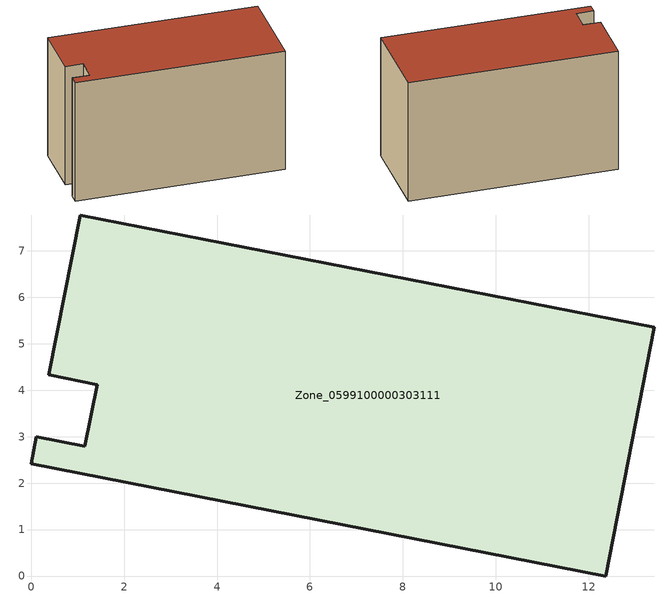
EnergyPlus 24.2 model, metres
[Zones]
Zone_0599100000303111
 floor ground (C_G): 13.41,5.36 12.37,0 0,2.41 0.11,2.99 1.15,2.79 1.42,4.12 0.38,4.33 1.05,7.77 z0
 wall outside (C_F): 12.37,0 13.41,5.36 1.05,7.77 0.38,4.33 1.42,4.12 1.15,2.79 0.11,2.99 0,2.41 12.37,0 z0:7.82
 roof outside (C_R): 0,2.41 12.37,0 13.41,5.36 1.05,7.77 0.38,4.33 1.42,4.12 1.15,2.79 0.11,2.99 z7.82
[BUILDING]
Pand.0599100000303111: North Axis=0; Terrain=City; Loads Convergence Tolerance Value=0.04; Temperature Convergence Tolerance Value=0.4; Solar Distribution=FullExterior; Maximum Number of Warmup Days=25; Minimum Number of Warmup Days=1
[Site:Location]
Rotterdam.The.Hague.AP_ZH_NLD Design_Conditions: Latitude=51.96; Longitude=4.45; Time Zone=1; Elevation=-4.5
[SITE:GROUNDTEMPERATURE:BUILDINGSURFACE]
18, 18, 18, 18, 18, 18, 18, 18, 18, 18, 18, 18
[MATERIAL] Thermal Absorptance=0.9; Solar Absorptance=0.7; Visible Absorptance=0.7
Name | Roughness | Thickness | Conductivity | Density | Specific Heat
G.TI.1975-1991 | MediumSmooth | 0.15 | 0.288461 | 540 | 1210
F.TI.1975-1991 | Rough | 0.3 | 0.230769 | 1920 | 840
R.TI.1975-1991 | MediumRough | 0.2 | 0.153846 | 1500 | 1000
[CONSTRUCTION]
C_G: G.TI.1975-1991
C_F: F.TI.1975-1991
C_R: R.TI.1975-1991
[ZONE]
Zone_0599100000303111: Type=1; Multiplier=1; Ceiling Height=Autocalculate; Volume=Autocalculate; Floor Area=autocalculate; Part of Total Floor Area=Yes
[ZONEINFILTRATION:DESIGNFLOWRATE]
Infil_Zone_0599100000303111: Zone or ZoneList or Space or SpaceList=Zone_0599100000303111; Schedule=AlwaysOn; Design Flow Rate Calculation Method=Flow/Area; Flow Rate per Floor Area=0.003; Constant Term Coefficient=1; Temperature Term Coefficient=0; Velocity Term Coefficient=0; Velocity Squared Term Coefficient=0
[HVACTEMPLATE:ZONE:IDEALLOADSAIRSYSTEM]
Zone_0599100000303111: Maximum Heating Supply Air Temperature=50; Minimum Cooling Supply Air Temperature=13; Maximum Heating Supply Air Humidity Ratio=0.0156; Minimum Cooling Supply Air Humidity Ratio=0.0077; Heating Limit=NoLimit; Cooling Limit=NoLimit; Dehumidification Control Type=ConstantSensibleHeatRatio; Cooling Sensible Heat Ratio=0.7; Dehumidification Setpoint=60; Humidification Control Type=None; Humidification Setpoint=30; Outdoor Air Method=None; Outdoor Air Flow Rate per Person=0.00944; Outdoor Air Flow Rate per Zone Floor Area=0; Outdoor Air Flow Rate per Zone=0; Demand Controlled Ventilation Type=None; Outdoor Air Economizer Type=NoEconomizer; Heat Recovery Type=None; Sensible Heat Recovery Effectiveness=0.7; Latent Heat Recovery Effectiveness=0.65
[ZONECONTROL:THERMOSTAT]
ThermostatControl_Zone_0599100000303111: Zone or ZoneList=Zone_0599100000303111; Control Type Schedule=DualSetpointControlType; Control 1=Thermostat_Zone_0599100000303111; Temperature Difference Between Cutout And Setpoint=0
[THERMOSTATSETPOINT:DUALSETPOINT]
Thermostat_Zone_0599100000303111: Heating Setpoint Temperature Schedule=HeatingSetpoint_Zone_0599100000303111; Cooling Setpoint Temperature Schedule=CoolingSetpoint_Zone_0599100000303111
[SCHEDULE:COMPACT]
HeatingSetpoint_Zone_0599100000303111: Through: 12/31, For: AllDays, Until: 24:00, 21
CoolingSetpoint_Zone_0599100000303111: Through: 12/31, For: AllDays, Until: 24:00, 24
DualSetpointControlType: Through: 12/31, For: AllDays, Until: 24:00, 4
AlwaysOn: Through: 12/31, For: AllDays, Until: 24:00, 1
